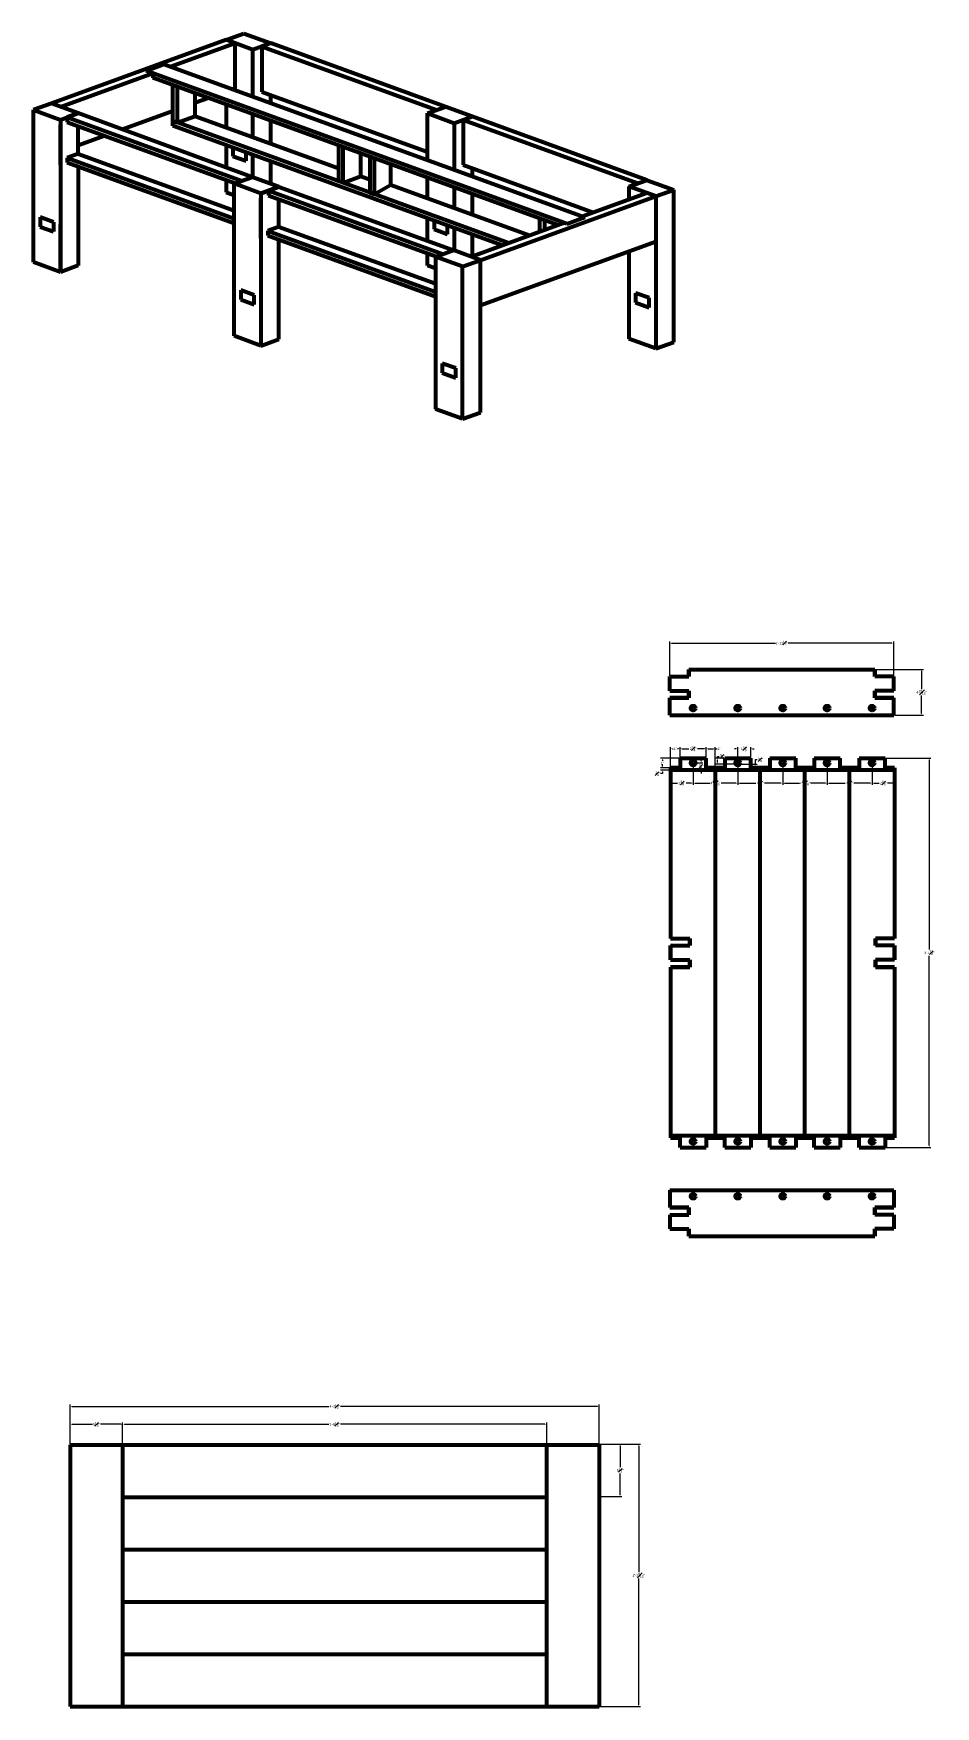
# Model space of a CAD drawing. Header units: inches. Extents: x 0 to 702, y 3 to 351.
# Drawn here: x 454.8 to 549.5, y 175.1 to 350.8 of the extents above; entities that cross this region are included whole.
import ezdxf

# ---------------------------------------------------------------- set-up
doc = ezdxf.new("R2010")
doc.units = ezdxf.units.IN
doc.header["$MEASUREMENT"] = 0
doc.layers.get('0').update_dxf_attribs({"lineweight": 70, "true_color": 0xc2ced6})
doc.layers.add('Dim', color=5, linetype='Continuous')
doc.styles.get("Standard").update_dxf_attribs({"font": 'Arial.ttf'})
doc.dimstyles.new('AnnotativeNickStandard', dxfattribs={"dimscale": 6, "dimtxt": 0.25, "dimasz": 0.18, "dimexe": 0.18, "dimexo": 0.0625, "dimgap": 0.09, "dimtad": 0, "dimtih": 1, "dimtoh": 1, "dimdec": 4, "dimrnd": 0.03125, "dimzin": 0, "dimdsep": 46, "dimlunit": 4, "dimtxsty": 'Standard', "dimcen": 0.09, "dimaunit": 1, "dimadec": 0, "dimazin": 0, "dimtfac": 1, "dimtdec": 4, "dimtofl": 0, "dimtmove": 0, "dimatfit": 3, "dimfxl": 1, "dimfrac": 1, "dimtolj": 1, "dimtzin": 0, "dimarcsym": 0})

# ---------------------------------------------------------------- blocks, each defined once
blk = doc.blocks.new('*D63')
at = {"layer": 'Defpoints', "color": 0, "transparency": 16777216}
for p in [(514.15, 206.63), (458.65, 202.6), (514.15, 202.6)]:
    blk.add_point(p, dxfattribs=at)
at = {"layer": 'Dim', "color": 0, "lineweight": -2, "transparency": 16777216}
for p, q in [((458.65, 202.66), (458.65, 206.81)), ((458.83, 206.63), (485.79, 206.63)), ((513.97, 206.63), (487, 206.63)), ((514.15, 202.66), (514.15, 206.81))]:
    blk.add_line(p, q, dxfattribs=at)
at = {"layer": 'Dim', "color": 0, "transparency": 16777216}
for points in [[(458.83, 206.66), (458.83, 206.6), (458.65, 206.63)], [(513.97, 206.66), (513.97, 206.6), (514.15, 206.63)]]:
    blk.add_solid(points, dxfattribs=at)
at = {"layer": 'Dim', "color": 0, "transparency": 16777216, "insert": (486.4, 206.63), "char_height": 0.25, "attachment_point": 5}
blk.add_mtext('\\A1;4\'-7{\\H1.000000x;\\S1#2;}"', dxfattribs=at)
blk = doc.blocks.new('*D64')
at = {"layer": 'Defpoints', "color": 0, "transparency": 16777216}
for p in [(464.15, 204.74), (458.65, 202.66), (464.15, 202.6)]:
    blk.add_point(p, dxfattribs=at)
at = {"layer": 'Dim', "color": 0, "lineweight": -2, "transparency": 16777216}
for p, q in [((458.65, 202.73), (458.65, 204.92)), ((458.83, 204.74), (460.98, 204.74)), ((463.97, 204.74), (461.81, 204.74)), ((464.15, 202.66), (464.15, 204.92))]:
    blk.add_line(p, q, dxfattribs=at)
at = {"layer": 'Dim', "color": 0, "transparency": 16777216}
for points in [[(458.83, 204.77), (458.83, 204.71), (458.65, 204.74)], [(463.97, 204.77), (463.97, 204.71), (464.15, 204.74)]]:
    blk.add_solid(points, dxfattribs=at)
at = {"layer": 'Dim', "color": 0, "transparency": 16777216, "insert": (461.4, 204.74), "char_height": 0.25, "attachment_point": 5}
blk.add_mtext('\\A1;5{\\H1.000000x;\\S1#2;}"', dxfattribs=at)
blk = doc.blocks.new('*D65')
at = {"layer": 'Defpoints', "color": 0, "transparency": 16777216}
for p in [(508.65, 204.74), (464.15, 202.66), (508.65, 202.6)]:
    blk.add_point(p, dxfattribs=at)
at = {"layer": 'Dim', "color": 0, "lineweight": -2, "transparency": 16777216}
for p, q in [((464.15, 202.73), (464.15, 204.92)), ((464.33, 204.74), (485.8, 204.74)), ((508.47, 204.74), (487, 204.74)), ((508.65, 202.66), (508.65, 204.92))]:
    blk.add_line(p, q, dxfattribs=at)
at = {"layer": 'Dim', "color": 0, "transparency": 16777216}
for points in [[(464.33, 204.77), (464.33, 204.71), (464.15, 204.74)], [(508.47, 204.77), (508.47, 204.71), (508.65, 204.74)]]:
    blk.add_solid(points, dxfattribs=at)
at = {"layer": 'Dim', "color": 0, "transparency": 16777216, "insert": (486.4, 204.74), "char_height": 0.25, "attachment_point": 5}
blk.add_mtext('\\A1;3\'-8{\\H1.000000x;\\S1#2;}"', dxfattribs=at)
blk = doc.blocks.new('*D66')
at = {"layer": 'Defpoints', "color": 0, "transparency": 16777216}
for p in [(514.15, 202.66), (514.15, 175.1), (518.31, 175.1)]:
    blk.add_point(p, dxfattribs=at)
at = {"layer": 'Dim', "color": 0, "lineweight": -2, "transparency": 16777216}
for p, q in [((514.21, 202.66), (518.49, 202.66)), ((518.31, 202.48), (518.31, 189.23)), ((518.31, 175.28), (518.31, 188.54)), ((514.21, 175.1), (518.49, 175.1))]:
    blk.add_line(p, q, dxfattribs=at)
at = {"layer": 'Dim', "color": 0, "transparency": 16777216}
for points in [[(518.28, 202.48), (518.34, 202.48), (518.31, 202.66)], [(518.28, 175.28), (518.34, 175.28), (518.31, 175.1)]]:
    blk.add_solid(points, dxfattribs=at)
at = {"layer": 'Dim', "color": 0, "transparency": 16777216, "insert": (518.31, 188.88), "char_height": 0.25, "attachment_point": 5}
blk.add_mtext('\\A1;2\'-3{\\H1.000000x;\\S9#16;}"', dxfattribs=at)
blk = doc.blocks.new('*D67')
at = {"layer": 'Defpoints', "color": 0, "transparency": 16777216}
for p in [(514.15, 202.66), (514.15, 197.15), (516.35, 197.15)]:
    blk.add_point(p, dxfattribs=at)
at = {"layer": 'Dim', "color": 0, "lineweight": -2, "transparency": 16777216}
for p, q in [((514.21, 202.66), (516.53, 202.66)), ((516.35, 202.48), (516.35, 200.25)), ((516.35, 197.33), (516.35, 199.57)), ((514.21, 197.15), (516.53, 197.15))]:
    blk.add_line(p, q, dxfattribs=at)
at = {"layer": 'Dim', "color": 0, "transparency": 16777216}
for points in [[(516.32, 202.48), (516.38, 202.48), (516.35, 202.66)], [(516.32, 197.33), (516.38, 197.33), (516.35, 197.15)]]:
    blk.add_solid(points, dxfattribs=at)
at = {"layer": 'Dim', "color": 0, "transparency": 16777216, "insert": (516.35, 199.91), "char_height": 0.25, "attachment_point": 5}
blk.add_mtext('\\A1;5{\\H1.000000x;\\S1#2;}"', dxfattribs=at)
blk = doc.blocks.new('*D128')
at = {"layer": 'Defpoints', "color": 0, "transparency": 16777216}
for p in [(522.66, 275.69), (522.66, 274.7), (521.66, 273.45)]:
    blk.add_point(p, dxfattribs=at)
at = {"layer": 'Dim', "color": 0, "lineweight": -2, "transparency": 16777216}
for p, q in [((521.66, 273.52), (521.66, 275.87)), ((521.84, 275.69), (521.94, 275.69)), ((522.48, 275.69), (522.38, 275.69)), ((522.66, 274.77), (522.66, 275.87))]:
    blk.add_line(p, q, dxfattribs=at)
at = {"layer": 'Dim', "color": 0, "transparency": 16777216}
for points in [[(521.84, 275.72), (521.84, 275.66), (521.66, 275.69)], [(522.48, 275.72), (522.48, 275.66), (522.66, 275.69)]]:
    blk.add_solid(points, dxfattribs=at)
at = {"layer": 'Dim', "color": 0, "transparency": 16777216, "insert": (522.16, 275.69), "char_height": 0.25, "attachment_point": 5}
blk.add_mtext('\\A1;1"', dxfattribs=at)
blk = doc.blocks.new('*D129')
at = {"layer": 'Defpoints', "color": 0, "transparency": 16777216}
for p in [(522.66, 274.7), (520.79, 273.7), (522.66, 273.7)]:
    blk.add_point(p, dxfattribs=at)
at = {"layer": 'Dim', "color": 0, "lineweight": -2, "transparency": 16777216}
for p, q in [((522.6, 274.7), (520.61, 274.7)), ((520.79, 274.52), (520.79, 274.42)), ((522.6, 273.7), (520.61, 273.7)), ((520.79, 273.88), (520.79, 273.99))]:
    blk.add_line(p, q, dxfattribs=at)
at = {"layer": 'Dim', "color": 0, "transparency": 16777216}
for points in [[(520.76, 274.52), (520.82, 274.52), (520.79, 274.7)], [(520.76, 273.88), (520.82, 273.88), (520.79, 273.7)]]:
    blk.add_solid(points, dxfattribs=at)
at = {"layer": 'Dim', "color": 0, "transparency": 16777216, "insert": (520.79, 274.2), "char_height": 0.25, "attachment_point": 5}
blk.add_mtext('\\A1;1"', dxfattribs=at)
blk = doc.blocks.new('*D130')
at = {"layer": 'Defpoints', "color": 0, "transparency": 16777216}
for p in [(522.66, 274.7), (525.38, 275.69), (525.38, 274.7)]:
    blk.add_point(p, dxfattribs=at)
at = {"layer": 'Dim', "color": 0, "lineweight": -2, "transparency": 16777216}
for p, q in [((522.66, 274.77), (522.66, 275.87)), ((522.84, 275.69), (523.56, 275.69)), ((525.2, 275.69), (524.47, 275.69)), ((525.38, 274.77), (525.38, 275.87))]:
    blk.add_line(p, q, dxfattribs=at)
at = {"layer": 'Dim', "color": 0, "transparency": 16777216}
for points in [[(522.84, 275.72), (522.84, 275.66), (522.66, 275.69)], [(525.2, 275.72), (525.2, 275.66), (525.38, 275.69)]]:
    blk.add_solid(points, dxfattribs=at)
at = {"layer": 'Dim', "color": 0, "transparency": 16777216, "insert": (524.02, 275.69), "char_height": 0.25, "attachment_point": 5}
blk.add_mtext('\\A1;2{\\H1.000000x;\\S3#4;}"', dxfattribs=at)
blk = doc.blocks.new('*D131')
at = {"layer": 'Defpoints', "color": 0, "transparency": 16777216}
for p in [(525.38, 274.7), (526.35, 275.69), (526.35, 273.45)]:
    blk.add_point(p, dxfattribs=at)
at = {"layer": 'Dim', "color": 0, "lineweight": -2, "transparency": 16777216}
for p, q in [((525.38, 274.77), (525.38, 275.87)), ((525.56, 275.69), (526.17, 275.69)), ((526.35, 273.52), (526.35, 275.87)), ((526.35, 275.69), (526.53, 275.69))]:
    blk.add_line(p, q, dxfattribs=at)
at = {"layer": 'Dim', "color": 0, "transparency": 16777216}
for points in [[(525.56, 275.72), (525.56, 275.66), (525.38, 275.69)], [(526.17, 275.72), (526.17, 275.66), (526.35, 275.69)]]:
    blk.add_solid(points, dxfattribs=at)
at = {"layer": 'Dim', "color": 0, "transparency": 16777216, "insert": (526.75, 275.69), "char_height": 0.25, "attachment_point": 5}
blk.add_mtext('\\A1;1"', dxfattribs=at)
blk = doc.blocks.new('*D132')
at = {"layer": 'Defpoints', "color": 0, "transparency": 16777216}
for p in [(530.06, 275.69), (530.06, 274.7), (528.71, 274.08)]:
    blk.add_point(p, dxfattribs=at)
at = {"layer": 'Dim', "color": 0, "lineweight": -2, "transparency": 16777216}
for p, q in [((528.53, 275.69), (528.35, 275.69)), ((528.71, 274.14), (528.71, 275.87)), ((530.06, 274.77), (530.06, 275.87)), ((530.24, 275.69), (530.42, 275.69))]:
    blk.add_line(p, q, dxfattribs=at)
at = {"layer": 'Dim', "color": 0, "transparency": 16777216}
for points in [[(528.53, 275.72), (528.53, 275.66), (528.71, 275.69)], [(530.24, 275.72), (530.24, 275.66), (530.06, 275.69)]]:
    blk.add_solid(points, dxfattribs=at)
at = {"layer": 'Dim', "color": 0, "transparency": 16777216, "insert": (529.39, 275.69), "char_height": 0.25, "attachment_point": 5}
blk.add_mtext('\\A1;1{\\H1.000000x;\\S3#8;}"', dxfattribs=at)
blk = doc.blocks.new('*D134')
at = {"layer": 'Defpoints', "color": 0, "transparency": 16777216}
for p in [(528.71, 274.08), (530.06, 273.45), (530.56, 273.45)]:
    blk.add_point(p, dxfattribs=at)
at = {"layer": 'Dim', "color": 0, "lineweight": -2, "transparency": 16777216}
for p, q in [((530.56, 274.08), (530.56, 274.56)), ((530.56, 274.56), (530.74, 274.56)), ((528.77, 274.08), (530.74, 274.08)), ((530.13, 273.45), (530.74, 273.45)), ((530.56, 273.63), (530.56, 273.9))]:
    blk.add_line(p, q, dxfattribs=at)
at = {"layer": 'Dim', "color": 0, "transparency": 16777216}
for points in [[(530.53, 273.9), (530.59, 273.9), (530.56, 274.08)], [(530.53, 273.63), (530.59, 273.63), (530.56, 273.45)]]:
    blk.add_solid(points, dxfattribs=at)
at = {"layer": 'Dim', "color": 0, "transparency": 16777216, "insert": (531.1, 274.56), "char_height": 0.25, "attachment_point": 5}
blk.add_mtext('\\A1;{\\H1.000000x;\\S5#8;}"', dxfattribs=at)
blk = doc.blocks.new('*D135')
at = {"layer": 'Defpoints', "color": 0, "transparency": 16777216}
for p in [(526.57, 274.7), (527.35, 274.7), (528.71, 274.08)]:
    blk.add_point(p, dxfattribs=at)
at = {"layer": 'Dim', "color": 0, "lineweight": -2, "transparency": 16777216}
for p, q in [((527.28, 274.7), (526.39, 274.7)), ((526.57, 274.7), (526.57, 274.88)), ((526.57, 274.88), (526.75, 274.88)), ((526.57, 274.26), (526.57, 274.52)), ((528.64, 274.08), (526.39, 274.08))]:
    blk.add_line(p, q, dxfattribs=at)
at = {"layer": 'Dim', "color": 0, "transparency": 16777216}
for points in [[(526.54, 274.52), (526.6, 274.52), (526.57, 274.7)], [(526.54, 274.26), (526.6, 274.26), (526.57, 274.08)]]:
    blk.add_solid(points, dxfattribs=at)
at = {"layer": 'Dim', "color": 0, "transparency": 16777216, "insert": (527.1, 274.88), "char_height": 0.25, "attachment_point": 5}
blk.add_mtext('\\A1;{\\H1.000000x;\\S5#8;}"', dxfattribs=at)
blk = doc.blocks.new('*D140')
at = {"layer": 'Defpoints', "color": 0, "transparency": 16777216}
for p in [(544.16, 274.7), (544.16, 233.83), (548.8, 233.83)]:
    blk.add_point(p, dxfattribs=at)
at = {"layer": 'Dim', "color": 0, "lineweight": -2, "transparency": 16777216}
for p, q in [((544.22, 274.7), (548.98, 274.7)), ((548.8, 274.52), (548.8, 254.61)), ((548.8, 234.01), (548.8, 253.93)), ((544.22, 233.83), (548.98, 233.83))]:
    blk.add_line(p, q, dxfattribs=at)
at = {"layer": 'Dim', "color": 0, "transparency": 16777216}
for points in [[(548.77, 274.52), (548.83, 274.52), (548.8, 274.7)], [(548.77, 234.01), (548.83, 234.01), (548.8, 233.83)]]:
    blk.add_solid(points, dxfattribs=at)
at = {"layer": 'Dim', "color": 0, "transparency": 16777216, "insert": (548.8, 254.27), "char_height": 0.25, "attachment_point": 5}
blk.add_mtext('\\A1;3\'-4{\\H1.000000x;\\S7#8;}"', dxfattribs=at)
blk = doc.blocks.new('*D144')
at = {"layer": 'Defpoints', "color": 0, "transparency": 16777216}
for p in [(520.79, 273.45), (521.66, 273.7), (521.66, 273.45)]:
    blk.add_point(p, dxfattribs=at)
at = {"layer": 'Dim', "color": 0, "lineweight": -2, "transparency": 16777216}
for p, q in [((521.6, 273.7), (520.61, 273.7)), ((521.6, 273.45), (520.61, 273.45)), ((520.79, 273.09), (520.61, 273.09)), ((520.79, 273.88), (520.79, 274.06)), ((520.79, 273.27), (520.79, 273.09))]:
    blk.add_line(p, q, dxfattribs=at)
at = {"layer": 'Dim', "color": 0, "transparency": 16777216}
for points in [[(520.76, 273.88), (520.82, 273.88), (520.79, 273.7)], [(520.76, 273.27), (520.82, 273.27), (520.79, 273.45)]]:
    blk.add_solid(points, dxfattribs=at)
at = {"layer": 'Dim', "color": 0, "transparency": 16777216, "insert": (520.28, 273.09), "char_height": 0.25, "attachment_point": 5}
blk.add_mtext('\\A1;{\\H1.000000x;\\S1#4;}"', dxfattribs=at)
blk = doc.blocks.new('*D145')
at = {"layer": 'Defpoints', "color": 0, "transparency": 16777216}
for p in [(545.07, 286.79), (521.57, 283.28), (545.07, 283.28)]:
    blk.add_point(p, dxfattribs=at)
at = {"layer": 'Dim', "color": 0, "lineweight": -2, "transparency": 16777216}
for p, q in [((521.57, 283.34), (521.57, 286.97)), ((521.75, 286.79), (532.65, 286.79)), ((544.89, 286.79), (534, 286.79)), ((545.07, 283.34), (545.07, 286.97))]:
    blk.add_line(p, q, dxfattribs=at)
at = {"layer": 'Dim', "color": 0, "transparency": 16777216}
for points in [[(521.75, 286.82), (521.75, 286.76), (521.57, 286.79)], [(544.89, 286.82), (544.89, 286.76), (545.07, 286.79)]]:
    blk.add_solid(points, dxfattribs=at)
at = {"layer": 'Dim', "color": 0, "transparency": 16777216, "insert": (533.32, 286.79), "char_height": 0.25, "attachment_point": 5}
blk.add_mtext('\\A1;1\'-11{\\H1.000000x;\\S1#2;}"', dxfattribs=at)
blk = doc.blocks.new('*D146')
at = {"layer": 'Defpoints', "color": 0, "transparency": 16777216}
for p in [(543.07, 284.03), (545.07, 279.21), (548, 279.21)]:
    blk.add_point(p, dxfattribs=at)
at = {"layer": 'Dim', "color": 0, "lineweight": -2, "transparency": 16777216}
for p, q in [((543.14, 284.03), (548.18, 284.03)), ((548, 283.85), (548, 281.96)), ((548, 279.39), (548, 281.28)), ((545.14, 279.21), (548.18, 279.21))]:
    blk.add_line(p, q, dxfattribs=at)
at = {"layer": 'Dim', "color": 0, "transparency": 16777216}
for points in [[(547.97, 283.85), (548.03, 283.85), (548, 284.03)], [(547.97, 279.39), (548.03, 279.39), (548, 279.21)]]:
    blk.add_solid(points, dxfattribs=at)
at = {"layer": 'Dim', "color": 0, "transparency": 16777216, "insert": (548, 281.62), "char_height": 0.25, "attachment_point": 5}
blk.add_mtext('\\A1;4{\\H1.000000x;\\S13#16;}"', dxfattribs=at)
blk = doc.blocks.new('*D149')
at = {"layer": 'Defpoints', "color": 0, "transparency": 16777216}
for p in [(524.02, 274.2), (524.02, 273.45), (524.86, 273.45)]:
    blk.add_point(p, dxfattribs=at)
at = {"layer": 'Dim', "color": 0, "lineweight": -2, "transparency": 16777216}
for p, q in [((524.08, 274.2), (525.04, 274.2)), ((524.86, 274.38), (524.86, 274.56)), ((524.08, 273.45), (525.04, 273.45)), ((524.86, 273.27), (524.86, 273.09))]:
    blk.add_line(p, q, dxfattribs=at)
at = {"layer": 'Dim', "color": 0, "transparency": 16777216}
for points in [[(524.83, 274.38), (524.89, 274.38), (524.86, 274.2)], [(524.83, 273.27), (524.89, 273.27), (524.86, 273.45)]]:
    blk.add_solid(points, dxfattribs=at)
at = {"layer": 'Dim', "color": 0, "transparency": 16777216, "insert": (524.86, 273.83), "char_height": 0.25, "attachment_point": 5}
blk.add_mtext('\\A1;{\\H1.000000x;\\S3#4;}"', dxfattribs=at)
blk = doc.blocks.new('*D150')
at = {"layer": 'Defpoints', "color": 0, "transparency": 16777216}
for p in [(524.02, 274.2), (521.66, 273.45), (524.02, 272.09)]:
    blk.add_point(p, dxfattribs=at)
at = {"layer": 'Dim', "color": 0, "lineweight": -2, "transparency": 16777216}
for p, q in [((524.02, 274.14), (524.02, 271.91)), ((521.66, 273.39), (521.66, 271.91)), ((521.84, 272.09), (522.39, 272.09)), ((523.84, 272.09), (523.29, 272.09))]:
    blk.add_line(p, q, dxfattribs=at)
at = {"layer": 'Dim', "color": 0, "transparency": 16777216}
for points in [[(521.84, 272.12), (521.84, 272.06), (521.66, 272.09)], [(523.84, 272.12), (523.84, 272.06), (524.02, 272.09)]]:
    blk.add_solid(points, dxfattribs=at)
at = {"layer": 'Dim', "color": 0, "transparency": 16777216, "insert": (522.84, 272.09), "char_height": 0.25, "attachment_point": 5}
blk.add_mtext('\\A1;2{\\H1.000000x;\\S3#8;}"', dxfattribs=at)
blk = doc.blocks.new('*D151')
at = {"layer": 'Defpoints', "color": 0, "transparency": 16777216}
for p in [(524.02, 274.2), (528.71, 274.2), (528.71, 272.09)]:
    blk.add_point(p, dxfattribs=at)
at = {"layer": 'Dim', "color": 0, "lineweight": -2, "transparency": 16777216}
for p, q in [((524.02, 274.14), (524.02, 271.91)), ((528.71, 274.14), (528.71, 271.91)), ((524.2, 272.09), (525.77, 272.09)), ((528.53, 272.09), (526.95, 272.09))]:
    blk.add_line(p, q, dxfattribs=at)
at = {"layer": 'Dim', "color": 0, "transparency": 16777216}
for points in [[(524.2, 272.12), (524.2, 272.06), (524.02, 272.09)], [(528.53, 272.12), (528.53, 272.06), (528.71, 272.09)]]:
    blk.add_solid(points, dxfattribs=at)
at = {"layer": 'Dim', "color": 0, "transparency": 16777216, "insert": (526.36, 272.09), "char_height": 0.25, "attachment_point": 5}
blk.add_mtext('\\A1;4{\\H1.000000x;\\S11#16;}"', dxfattribs=at)
blk = doc.blocks.new('*D152')
at = {"layer": 'Defpoints', "color": 0, "transparency": 16777216}
for p in [(528.71, 274.2), (533.42, 274.2), (533.42, 272.09)]:
    blk.add_point(p, dxfattribs=at)
at = {"layer": 'Dim', "color": 0, "lineweight": -2, "transparency": 16777216}
for p, q in [((528.71, 274.14), (528.71, 271.91)), ((533.42, 274.14), (533.42, 271.91)), ((528.89, 272.09), (530.61, 272.09)), ((533.24, 272.09), (531.52, 272.09))]:
    blk.add_line(p, q, dxfattribs=at)
at = {"layer": 'Dim', "color": 0, "transparency": 16777216}
for points in [[(528.89, 272.12), (528.89, 272.06), (528.71, 272.09)], [(533.24, 272.12), (533.24, 272.06), (533.42, 272.09)]]:
    blk.add_solid(points, dxfattribs=at)
at = {"layer": 'Dim', "color": 0, "transparency": 16777216, "insert": (531.06, 272.09), "char_height": 0.25, "attachment_point": 5}
blk.add_mtext('\\A1;4{\\H1.000000x;\\S3#4;}"', dxfattribs=at)
blk = doc.blocks.new('*D153')
at = {"layer": 'Defpoints', "color": 0, "transparency": 16777216}
for p in [(533.42, 274.2), (538.08, 274.2), (538.08, 272.09)]:
    blk.add_point(p, dxfattribs=at)
at = {"layer": 'Dim', "color": 0, "lineweight": -2, "transparency": 16777216}
for p, q in [((533.42, 274.14), (533.42, 271.91)), ((538.08, 274.14), (538.08, 271.91)), ((533.6, 272.09), (535.17, 272.09)), ((537.9, 272.09), (536.34, 272.09))]:
    blk.add_line(p, q, dxfattribs=at)
at = {"layer": 'Dim', "color": 0, "transparency": 16777216}
for points in [[(533.6, 272.12), (533.6, 272.06), (533.42, 272.09)], [(537.9, 272.12), (537.9, 272.06), (538.08, 272.09)]]:
    blk.add_solid(points, dxfattribs=at)
at = {"layer": 'Dim', "color": 0, "transparency": 16777216, "insert": (535.75, 272.09), "char_height": 0.25, "attachment_point": 5}
blk.add_mtext('\\A1;4{\\H1.000000x;\\S11#16;}"', dxfattribs=at)
blk = doc.blocks.new('*D154')
at = {"layer": 'Defpoints', "color": 0, "transparency": 16777216}
for p in [(538.08, 274.2), (542.8, 274.2), (542.8, 272.09)]:
    blk.add_point(p, dxfattribs=at)
at = {"layer": 'Dim', "color": 0, "lineweight": -2, "transparency": 16777216}
for p, q in [((538.08, 274.14), (538.08, 271.91)), ((542.8, 274.14), (542.8, 271.91)), ((538.26, 272.09), (539.98, 272.09)), ((542.62, 272.09), (540.9, 272.09))]:
    blk.add_line(p, q, dxfattribs=at)
at = {"layer": 'Dim', "color": 0, "transparency": 16777216}
for points in [[(538.26, 272.12), (538.26, 272.06), (538.08, 272.09)], [(542.62, 272.12), (542.62, 272.06), (542.8, 272.09)]]:
    blk.add_solid(points, dxfattribs=at)
at = {"layer": 'Dim', "color": 0, "transparency": 16777216, "insert": (540.44, 272.09), "char_height": 0.25, "attachment_point": 5}
blk.add_mtext('\\A1;4{\\H1.000000x;\\S3#4;}"', dxfattribs=at)
blk = doc.blocks.new('*D155')
at = {"layer": 'Defpoints', "color": 0, "transparency": 16777216}
for p in [(542.8, 274.2), (545.16, 273.45), (545.16, 272.09)]:
    blk.add_point(p, dxfattribs=at)
at = {"layer": 'Dim', "color": 0, "lineweight": -2, "transparency": 16777216}
for p, q in [((542.8, 274.14), (542.8, 271.91)), ((545.16, 273.39), (545.16, 271.91)), ((542.98, 272.09), (543.53, 272.09)), ((544.98, 272.09), (544.43, 272.09))]:
    blk.add_line(p, q, dxfattribs=at)
at = {"layer": 'Dim', "color": 0, "transparency": 16777216}
for points in [[(542.98, 272.12), (542.98, 272.06), (542.8, 272.09)], [(544.98, 272.12), (544.98, 272.06), (545.16, 272.09)]]:
    blk.add_solid(points, dxfattribs=at)
at = {"layer": 'Dim', "color": 0, "transparency": 16777216, "insert": (543.98, 272.09), "char_height": 0.25, "attachment_point": 5}
blk.add_mtext('\\A1;2{\\H1.000000x;\\S3#8;}"', dxfattribs=at)

msp = doc.modelspace()

# ---------------------------------------------------------------- linework, layer by layer
for p, q in [((474.99716, 350.13508), (456.67315, 343.46569)), ((469.18688, 347.33627), (475.93685, 349.79306)), ((474.99716, 350.13508), (476.87655, 350.81912)), ((477.81624, 349.10902), (474.99716, 350.13508)), ((475.93685, 349.79306), (475.93685, 345.04306)), ((476.87655, 350.81912), (479.69562, 349.79306)), ((479.69562, 349.79306), (477.81624, 349.10902)), ((498.01963, 343.12367), (479.69562, 349.79306)), ((477.81624, 344.19544), (477.81624, 349.10902)), ((478.75593, 349.45104), (497.07994, 342.78165)), ((478.75593, 349.45104), (478.75593, 344.70104)), ((457.61285, 343.12367), (467.30749, 346.65223)), ((466.60272, 346.90875), (468.48211, 347.59279)), ((510.76828, 330.8338), (466.60272, 346.90875)), ((467.30749, 346.65223), (467.30749, 346.15223)), ((468.48211, 347.59279), (512.64766, 331.51784)), ((509.84648, 330.66931), (467.30749, 346.15223)), ((469.4218, 341.63269), (469.4218, 345.38269)), ((469.89165, 341.46168), (469.89165, 345.21168)), ((471.77103, 342.14572), (471.77103, 344.52764)), ((475.93685, 345.04306), (475.71214, 344.96127)), ((478.75593, 344.70104), (496.14024, 338.37367)), ((456.67315, 343.46569), (454.79377, 342.78165)), ((454.79377, 342.78165), (457.61285, 341.75559)), ((454.79377, 326.78165), (454.79377, 342.78165)), ((459.49223, 342.43963), (456.67315, 343.46569)), ((469.4218, 342.67178), (464.13811, 340.74867)), ((473.14588, 344.02723), (471.77103, 343.52683)), ((474.99716, 343.35342), (474.99716, 340.9715)), ((479.69562, 343.5114), (479.69562, 344.35902)), ((496.14024, 342.43963), (498.01963, 343.12367)), ((500.83871, 342.09761), (498.01963, 343.12367)), ((457.61285, 341.75559), (459.49223, 342.43963)), ((457.61285, 341.75559), (457.61285, 325.75559)), ((457.61285, 341.75559), (457.61285, 341.25559)), ((457.61285, 337.50559), (457.61285, 341.25559)), ((459.49223, 342.43963), (458.31762, 342.0121)), ((458.31762, 342.0121), (476.64162, 335.34271)), ((458.31762, 342.0121), (458.31762, 341.5121)), ((458.31762, 341.5121), (475.95475, 335.09271)), ((477.72601, 335.7374), (459.49223, 342.43963)), ((459.49223, 338.18963), (459.49223, 341.08458)), ((469.4218, 341.13269), (469.4218, 341.63269)), ((469.4218, 341.63269), (469.89165, 341.46168)), ((504.00809, 328.54431), (469.4218, 341.13269)), ((469.89165, 341.46168), (471.77103, 342.14572)), ((504.69496, 328.79431), (469.89165, 341.46168)), ((471.77103, 342.14572), (486.80611, 336.67339)), ((477.81624, 339.94544), (477.81624, 342.32736)), ((479.69562, 339.2614), (479.69562, 341.64332)), ((496.14024, 342.43963), (498.95932, 341.41357)), ((496.14024, 337.52605), (496.14024, 342.43963)), ((498.95932, 341.41357), (500.83871, 342.09761)), ((498.95932, 341.41357), (498.95932, 336.49999)), ((499.89902, 341.75559), (518.22302, 335.0862)), ((499.89902, 341.75559), (499.89902, 337.00559)), ((519.16271, 335.42822), (500.83871, 342.09761)), ((462.27662, 340.07114), (459.49223, 339.05771)), ((457.61285, 337.00559), (457.61285, 337.50559)), ((459.49223, 338.18963), (458.31762, 337.7621)), ((458.31762, 337.7621), (458.31762, 337.2621)), ((458.31762, 337.7621), (475.84662, 331.38207)), ((459.49223, 338.18963), (475.84662, 332.23712)), ((474.99716, 339.10342), (474.99716, 336.7963)), ((475.70193, 338.84691), (475.70193, 337.94425)), ((475.70193, 337.94425), (477.11147, 337.43122)), ((477.11147, 337.43122), (477.11147, 338.33388)), ((477.81624, 335.77024), (477.81624, 338.07736)), ((479.69562, 335.02051), (479.69562, 337.39332)), ((486.80611, 339.05531), (486.80611, 335.30531)), ((487.27596, 335.1343), (487.27596, 338.8843)), ((489.15535, 335.81834), (489.15535, 338.20026)), ((490.56488, 337.68723), (490.09504, 337.85824)), ((490.09504, 337.85824), (490.09504, 334.10824)), ((490.56488, 333.93723), (490.56488, 337.68723)), ((458.31762, 337.2621), (475.84662, 330.88207)), ((459.49223, 336.83458), (459.49223, 326.43963)), ((475.84662, 335.05336), (477.72601, 335.7374)), ((480.54509, 334.71134), (477.72601, 335.7374)), ((487.27596, 335.1343), (489.15535, 335.81834)), ((489.15535, 335.81834), (490.09504, 335.47632)), ((492.29694, 334.93723), (492.29694, 337.05682)), ((496.14024, 333.53838), (496.14024, 335.65797)), ((499.89902, 337.00559), (513.57715, 332.02716)), ((500.83871, 336.66357), (500.83871, 335.81595)), ((474.99716, 335.44125), (474.99716, 334.13508)), ((474.99716, 334.13508), (475.84662, 333.8259)), ((475.84662, 319.05336), (475.84662, 335.05336)), ((478.6657, 334.02729), (475.84662, 335.05336)), ((478.6657, 334.02729), (480.54509, 334.71134)), ((480.54509, 334.71134), (478.6657, 334.02729)), ((478.6657, 334.02729), (478.6657, 333.52729)), ((478.6657, 334.02729), (478.6657, 318.02729)), ((479.4607, 334.31665), (497.78471, 327.64726)), ((479.4607, 334.31665), (479.4607, 333.81665)), ((480.54509, 334.71134), (498.86909, 328.04194)), ((490.09504, 334.10824), (490.56488, 333.93723)), ((490.56488, 333.93723), (492.29694, 334.93723)), ((492.29694, 334.93723), (506.93473, 329.60951)), ((498.95932, 334.63191), (498.95932, 332.51232)), ((500.83871, 333.94787), (500.83871, 331.82828)), ((519.16271, 334.06014), (512.41274, 331.60335)), ((517.28333, 334.74418), (519.16271, 335.42822)), ((520.10241, 333.71812), (517.28333, 334.74418)), ((517.28333, 334.74418), (517.28333, 333.3761)), ((519.16271, 335.42822), (521.98179, 334.40216)), ((520.10241, 333.71812), (521.98179, 334.40216)), ((521.98179, 318.40216), (521.98179, 334.40216)), ((478.6657, 329.77729), (478.6657, 333.52729)), ((479.4607, 333.81665), (497.09784, 327.39726)), ((480.54509, 330.52702), (480.54509, 333.42197)), ((501.68817, 327.01588), (520.10241, 333.71812)), ((520.10241, 333.71812), (520.10241, 317.71812)), ((456.90808, 331.0121), (455.49854, 331.52513)), ((455.49854, 331.52513), (455.49854, 330.52513)), ((455.49854, 330.52513), (456.90808, 330.0121)), ((456.90808, 331.0121), (456.90808, 330.0121)), ((457.61285, 325.75559), (457.61285, 330.75559)), ((480.54509, 330.52702), (479.37047, 330.09949)), ((480.54509, 330.52702), (496.98971, 324.54167)), ((496.14024, 329.10084), (496.14024, 331.40797)), ((496.84501, 331.15145), (496.84501, 330.2488)), ((498.25455, 329.73577), (498.25455, 330.63842)), ((498.95932, 330.38191), (498.95932, 328.0091)), ((510.53335, 330.91931), (500.74848, 327.3579)), ((507.9492, 329.97875), (507.9492, 331.35986)), ((508.41904, 331.18885), (508.41904, 330.14976)), ((510.76828, 330.8338), (512.64766, 331.51784)), ((478.6657, 329.27729), (478.6657, 329.77729)), ((479.37047, 330.09949), (479.37047, 329.59949)), ((479.37047, 330.09949), (496.98971, 323.68661)), ((479.37047, 329.59949), (496.98971, 323.18661)), ((480.54509, 318.71134), (480.54509, 329.17197)), ((496.84501, 330.2488), (498.25455, 329.73577)), ((500.83871, 329.69787), (500.83871, 327.39074)), ((501.68817, 322.26588), (520.10241, 328.96812)), ((496.14024, 326.43963), (496.14024, 327.74579)), ((496.98971, 327.3579), (498.86909, 328.04194)), ((499.80879, 326.33184), (496.98971, 327.3579)), ((496.98971, 327.3579), (496.98971, 311.3579)), ((496.98971, 327.3579), (496.98971, 326.8579)), ((496.98971, 326.8579), (496.98971, 323.1079)), ((501.68817, 327.01588), (498.86909, 328.04194)), ((499.80879, 326.33184), (501.68817, 327.01588)), ((501.68817, 311.01588), (501.68817, 327.01588)), ((517.28333, 327.94206), (517.28333, 318.74418)), ((457.61285, 325.75559), (454.79377, 326.78165)), ((459.49223, 326.43963), (457.61285, 325.75559)), ((496.98971, 326.13045), (496.14024, 326.43963)), ((499.80879, 310.33184), (499.80879, 326.33184)), ((477.96093, 323.34949), (476.55139, 323.86252)), ((476.55139, 323.86252), (476.55139, 322.86252)), ((477.96093, 322.34949), (477.96093, 323.34949)), ((519.39764, 323.04031), (517.9881, 323.55334)), ((517.9881, 323.55334), (517.9881, 322.55334)), ((476.55139, 322.86252), (477.96093, 322.34949)), ((496.98971, 323.1079), (496.98971, 322.6079)), ((517.9881, 322.55334), (519.39764, 322.04031)), ((519.39764, 322.04031), (519.39764, 323.04031)), ((478.6657, 318.02729), (475.84662, 319.05336)), ((478.6657, 318.02729), (480.54509, 318.71134)), ((520.10241, 317.71812), (517.28333, 318.74418)), ((520.10241, 317.71812), (521.98179, 318.40216)), ((499.10402, 315.65404), (497.69448, 316.16707)), ((497.69448, 316.16707), (497.69448, 315.16707)), ((497.69448, 315.16707), (499.10402, 314.65404)), ((499.10402, 314.65404), (499.10402, 315.65404)), ((499.80879, 310.33184), (496.98971, 311.3579)), ((499.80879, 310.33184), (501.68817, 311.01588)), ((521.57426, 283.27671), (523.57426, 283.27671)), ((521.57426, 281.77671), (521.57426, 283.27671)), ((523.57426, 283.27671), (523.57426, 284.02671)), ((523.57426, 284.02671), (523.57426, 283.27671)), ((523.57426, 284.02671), (543.07426, 284.02671)), ((543.07426, 283.27671), (543.07426, 284.02671)), ((543.07426, 284.02671), (543.07426, 283.27671)), ((545.07426, 283.27671), (543.07426, 283.27671)), ((545.07426, 281.77671), (545.07426, 283.27671)), ((521.57426, 281.77671), (523.57426, 281.77671)), ((523.57426, 281.02671), (523.57426, 281.77671)), ((523.57426, 281.77671), (523.57426, 281.02671)), ((545.07426, 281.77671), (543.07426, 281.77671)), ((543.07426, 281.02671), (543.07426, 281.77671)), ((543.07426, 281.77671), (543.07426, 281.02671)), ((521.57426, 281.02671), (523.57426, 281.02671)), ((523.57426, 281.02671), (521.57426, 281.02671)), ((521.57426, 279.21421), (521.57426, 281.02671)), ((545.07426, 281.02671), (543.07426, 281.02671)), ((543.07426, 281.02671), (545.07426, 281.02671)), ((545.07426, 279.21421), (545.07426, 281.02671)), ((521.57426, 279.21421), (545.07426, 279.21421)), ((522.65857, 274.70389), (525.37732, 274.70389)), ((522.65857, 274.70389), (522.65857, 273.70389)), ((525.37732, 273.70389), (525.37732, 274.70389)), ((527.34607, 274.70389), (527.34607, 273.70389)), ((527.34607, 274.70389), (530.06482, 274.70389)), ((530.06482, 273.70389), (530.06482, 274.70389)), ((532.06482, 274.70389), (532.06482, 273.70389)), ((532.06482, 274.70389), (534.78357, 274.70389)), ((534.78357, 273.70389), (534.78357, 274.70389)), ((536.72107, 274.70389), (536.72107, 273.70389)), ((536.72107, 274.70389), (539.43982, 274.70389)), ((539.43982, 273.70389), (539.43982, 274.70389)), ((541.43982, 274.70389), (541.43982, 273.70389)), ((541.43982, 274.70389), (544.15857, 274.70389)), ((544.15857, 273.70389), (544.15857, 274.70389)), ((521.65857, 273.70389), (521.65857, 255.76639)), ((522.65857, 273.70389), (521.65857, 273.70389)), ((521.65857, 273.45389), (521.65857, 255.76639)), ((545.15857, 273.45389), (521.65857, 273.45389)), ((527.34607, 273.70389), (525.37732, 273.70389)), ((526.34607, 273.45389), (526.34607, 235.07889)), ((532.06482, 273.70389), (530.06482, 273.70389)), ((531.03357, 273.45389), (531.03357, 235.07889)), ((536.72107, 273.70389), (534.78357, 273.70389)), ((535.72107, 273.45389), (535.72107, 235.07889)), ((541.43982, 273.70389), (539.43982, 273.70389)), ((540.40857, 273.45389), (540.40857, 235.07889)), ((545.15857, 273.70389), (544.15857, 273.70389)), ((545.15857, 273.70389), (545.15857, 255.76639)), ((545.15857, 273.70389), (545.15857, 255.76639)), ((521.65857, 255.76639), (523.65857, 255.76639)), ((521.65857, 255.76639), (523.65857, 255.76639)), ((521.65857, 253.51639), (521.65857, 255.01639)), ((521.65857, 255.01639), (523.65857, 255.01639)), ((521.65857, 255.01639), (521.65857, 253.51639)), ((521.65857, 255.01639), (521.65857, 253.51639)), ((523.65857, 255.01639), (523.65857, 255.76639)), ((523.65857, 255.76639), (523.65857, 255.01639)), ((543.15857, 255.01639), (543.15857, 255.76639)), ((545.15857, 255.76639), (543.15857, 255.76639)), ((543.15857, 255.76639), (543.15857, 255.01639)), ((545.15857, 255.76639), (543.15857, 255.76639)), ((545.15857, 255.01639), (543.15857, 255.01639)), ((545.15857, 255.01639), (545.15857, 253.51639)), ((545.15857, 255.01639), (545.15857, 253.51639)), ((545.15857, 253.51639), (545.15857, 255.01639)), ((545.15857, 255.01639), (545.15857, 253.51639)), ((545.15857, 255.01639), (545.15857, 253.51639)), ((521.65857, 253.51639), (523.65857, 253.51639)), ((523.65857, 252.76639), (523.65857, 253.51639)), ((523.65857, 253.51639), (523.65857, 252.76639)), ((543.15857, 252.76639), (543.15857, 253.51639)), ((543.15857, 253.51639), (543.15857, 252.76639)), ((545.15857, 253.51639), (543.15857, 253.51639)), ((523.65857, 252.76639), (521.65857, 252.76639)), ((521.65857, 252.76639), (523.65857, 252.76639)), ((521.65857, 252.76639), (521.65857, 234.82889)), ((521.65857, 252.76639), (521.65857, 246.92152)), ((543.15857, 252.76639), (545.15857, 252.76639)), ((545.15857, 252.76639), (543.15857, 252.76639)), ((545.15857, 252.76639), (545.15857, 234.82889)), ((545.15857, 252.76639), (545.15857, 246.92152)), ((521.65857, 235.07889), (545.15857, 235.07889)), ((521.65857, 234.82889), (522.65857, 234.82889)), ((522.65857, 233.82889), (522.65857, 234.82889)), ((522.65857, 233.82889), (525.37732, 233.82889)), ((525.37732, 234.82889), (525.37732, 233.82889)), ((525.37732, 234.82889), (527.34607, 234.82889)), ((527.34607, 233.82889), (527.34607, 234.82889)), ((527.34607, 233.82889), (530.06482, 233.82889)), ((530.06482, 234.82889), (530.06482, 233.82889)), ((530.06482, 234.82889), (532.06482, 234.82889)), ((532.06482, 233.82889), (532.06482, 234.82889)), ((532.06482, 233.82889), (534.78357, 233.82889)), ((534.78357, 234.82889), (534.78357, 233.82889)), ((534.78357, 234.82889), (536.72107, 234.82889)), ((536.72107, 233.82889), (536.72107, 234.82889)), ((536.72107, 233.82889), (539.43982, 233.82889)), ((539.43982, 234.82889), (539.43982, 233.82889)), ((539.43982, 234.82889), (541.43982, 234.82889)), ((541.43982, 233.82889), (541.43982, 234.82889)), ((541.43982, 233.82889), (544.15857, 233.82889)), ((544.15857, 234.82889), (544.15857, 233.82889)), ((544.15857, 234.82889), (545.15857, 234.82889)), ((521.57426, 229.31858), (521.57426, 227.50608)), ((521.57426, 229.31858), (545.07426, 229.31858)), ((545.07426, 229.31858), (545.07426, 227.50608)), ((521.57426, 227.50608), (523.57426, 227.50608)), ((523.57426, 227.50608), (521.57426, 227.50608)), ((521.57426, 226.75608), (523.57426, 226.75608)), ((521.57426, 226.75608), (521.57426, 225.25608)), ((523.57426, 227.50608), (523.57426, 226.75608)), ((523.57426, 226.75608), (523.57426, 227.50608)), ((545.07426, 227.50608), (543.07426, 227.50608)), ((543.07426, 227.50608), (543.07426, 226.75608)), ((543.07426, 226.75608), (543.07426, 227.50608)), ((543.07426, 227.50608), (545.07426, 227.50608)), ((545.07426, 226.75608), (543.07426, 226.75608)), ((545.07426, 226.75608), (545.07426, 225.25608)), ((521.57426, 225.25608), (523.57426, 225.25608)), ((523.57426, 225.25608), (523.57426, 224.50608)), ((523.57426, 224.50608), (523.57426, 225.25608)), ((545.07426, 225.25608), (543.07426, 225.25608)), ((543.07426, 225.25608), (543.07426, 224.50608)), ((543.07426, 224.50608), (543.07426, 225.25608)), ((523.57426, 224.50608), (543.07426, 224.50608)), ((458.64733, 202.60059), (458.64733, 175.10059)), ((458.64733, 202.60059), (514.14733, 202.60059)), ((464.14733, 202.60059), (464.14733, 175.10059)), ((508.64733, 202.60059), (508.64733, 175.10059)), ((514.14733, 202.60059), (514.14733, 175.10059)), ((464.14733, 197.10059), (508.64733, 197.10059)), ((464.14733, 191.60059), (508.64733, 191.60059)), ((464.14733, 186.10059), (508.64733, 186.10059)), ((464.14733, 180.60059), (508.64733, 180.60059)), ((458.64733, 175.10059), (514.14733, 175.10059))]:
    msp.add_line(p, q)
for centre in [(524.01795, 279.96421), (528.70545, 279.96421), (533.4242, 279.96421), (538.08045, 279.96421), (542.7992, 279.96421), (524.01795, 274.20389), (528.70545, 274.20389), (533.4242, 274.20389), (538.08045, 274.20389), (542.7992, 274.20389), (524.01795, 234.45389), (528.70545, 234.45389), (533.4242, 234.45389), (538.08045, 234.45389), (542.7992, 234.45389), (524.01795, 228.69358), (528.70545, 228.69358), (533.4242, 228.69358), (538.08045, 228.69358), (542.7992, 228.69358)]:
    msp.add_circle(centre, 0.25)

# ---------------------------------------------------------------- dimensions: what is measured, and where the dimension line sits
at = {"layer": 'Dim'}
for base, p1, p2, picture, middle in [((545.07426, 286.78852), (521.57426, 283.27671), (545.07426, 283.27671), '*D145', (533.32426, 286.78852)), ((525.3773214503, 275.6867400957), (522.6585714503, 274.7038908002), (525.3773214503, 274.7038908002), '*D130', (524.0179464503, 275.6867400957)), ((530.06482, 275.68674), (528.70545, 274.07889), (530.06482, 274.70389), '*D132', (529.38513, 275.68674)), ((522.65857, 275.68674), (521.65857, 273.45389), (522.65857, 274.70389), '*D128', (522.15857, 275.68674)), ((524.01795, 272.09273), (521.65857, 273.45389), (524.01795, 274.20389), '*D150', (522.83826, 272.09273)), ((528.70545, 272.09273), (524.01795, 274.20389), (528.70545, 274.20389), '*D151', (526.3617, 272.09273)), ((526.3460714503, 275.6867400957), (525.3773214503, 274.7038908002), (526.3460714503, 273.4538908002), '*D131', (526.7490864571, 275.6867400957)), ((533.4241964503, 272.0927251561), (528.7054464503, 274.2038908002), (533.4241964503, 274.2038908002), '*D152', (531.0648214503, 272.0927251561)), ((538.0804464503, 272.0927251561), (533.4241964503, 274.2038908002), (538.0804464503, 274.2038908002), '*D153', (535.7523214503, 272.0927251561)), ((542.7991964503, 272.0927251561), (538.0804464503, 274.2038908002), (542.7991964503, 274.2038908002), '*D154', (540.4398214503, 272.0927251561)), ((545.15857, 272.09273), (542.7992, 274.20389), (545.15857, 273.45389), '*D155', (543.97888, 272.09273)), ((514.14733, 206.62766), (458.64733, 202.60059), (514.14733, 202.60059), '*D63', (486.39733, 206.62766)), ((464.14733, 204.73538), (458.64733, 202.66309), (464.14733, 202.60059), '*D64', (461.39733, 204.73538)), ((508.64733, 204.73538), (464.14733, 202.66309), (508.64733, 202.60059), '*D65', (486.39733, 204.73538))]:
    dim = msp.add_linear_dim(base=base, p1=p1, p2=p2, dimstyle='AnnotativeNickStandard', dxfattribs=at)
    dim.commit()
    dim.dimension.update_dxf_attribs({"geometry": picture, "text_midpoint": middle})
for base, p1, p2, picture, middle in [((547.99773, 279.21421), (543.07426, 284.02671), (545.07426, 279.21421), '*D146', (547.99773, 281.62046)), ((520.78712, 273.70389), (522.65857, 274.70389), (522.65857, 273.70389), '*D129', (520.78712, 274.20389)), ((524.85642, 273.45389), (524.01795, 274.20389), (524.01795, 273.45389), '*D149', (524.85642, 273.82889)), ((526.56933, 274.70389), (528.70545, 274.07889), (527.34607, 274.70389), '*D135', (527.10439, 274.88389)), ((548.79624, 233.82889), (544.15857, 274.70389), (544.15857, 233.82889), '*D140', (548.79624, 254.26639)), ((520.78712, 273.45389), (521.65857, 273.70389), (521.65857, 273.45389), '*D144', (520.27934, 273.09389)), ((518.3096, 175.10059), (514.14733, 202.66309), (514.14733, 175.10059), '*D66', (518.3096, 188.88184)), ((516.34972, 197.15062), (514.14733, 202.66309), (514.14733, 197.15062), '*D67', (516.34972, 199.90686))]:
    dim = msp.add_linear_dim(base=base, p1=p1, p2=p2, angle=90, dimstyle='AnnotativeNickStandard', dxfattribs=at)
    dim.commit()
    dim.dimension.update_dxf_attribs({"geometry": picture, "text_midpoint": middle})
dim = msp.add_linear_dim(base=(530.56191, 273.45389), p1=(528.70545, 274.07889), p2=(530.06482, 273.45389), angle=90, dimstyle='AnnotativeNickStandard', dxfattribs=at)
dim.commit()
dim.dimension.update_dxf_attribs({"geometry": '*D134', "text_midpoint": (531.09698, 274.55566), "dimtype": 160})

doc.saveas('drawing.dxf')
